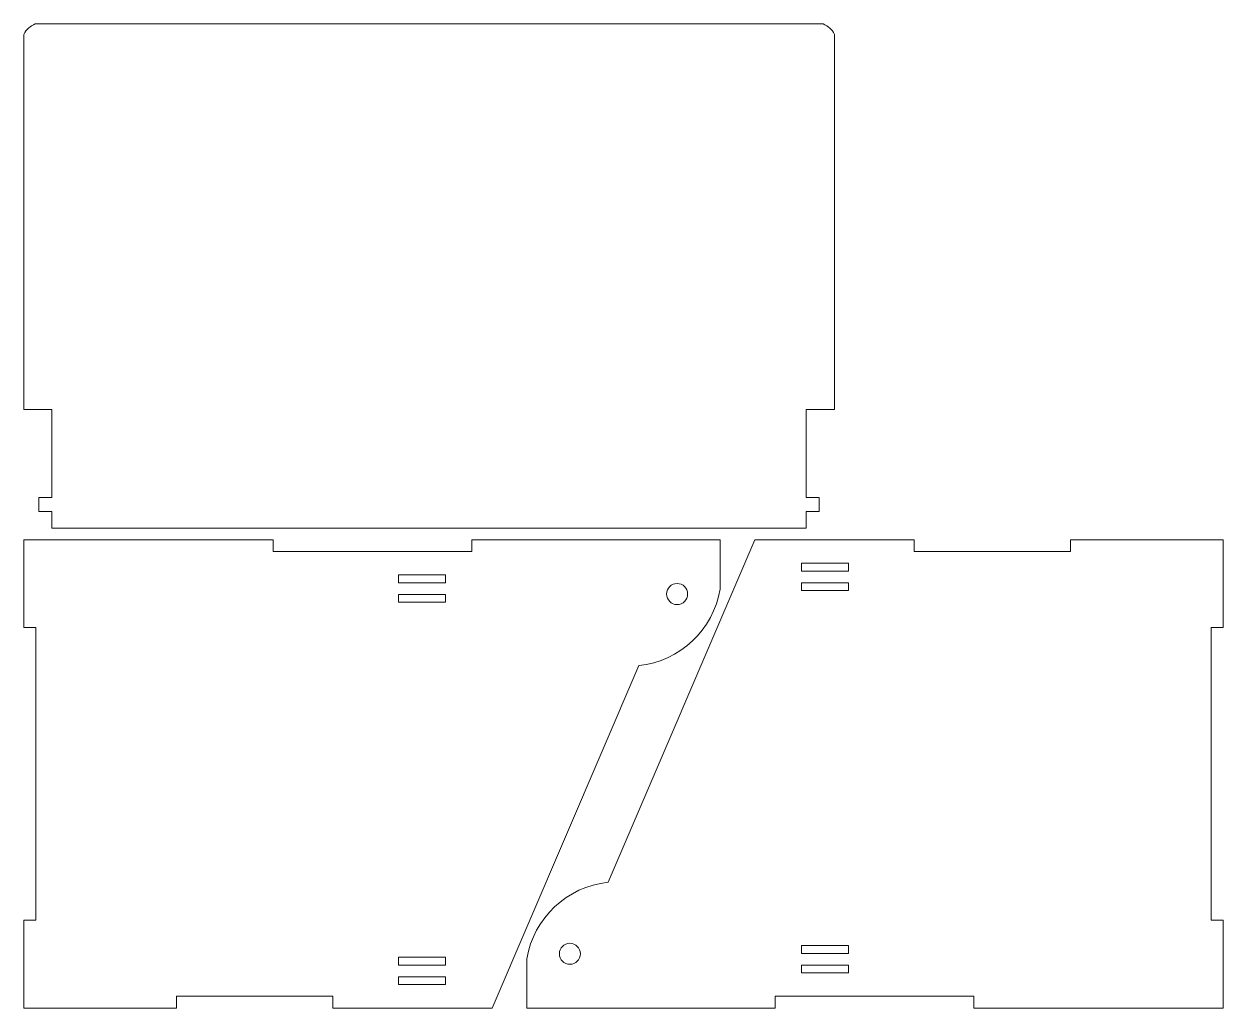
# Model space of a CAD drawing. Header units: millimetres. Extents: x -1461 to 1461, y -779 to 779.
# Drawn here: x -71.3 to 236, y -771.2 to -519 of the extents above; entities that cross this region are included whole.
import ezdxf

# ---------------------------------------------------------------- set-up
doc = ezdxf.new("R2010")
doc.units = ezdxf.units.MM
doc.header["$MEASUREMENT"] = 0
doc.layers.add('Camada 1', color=7, linetype='Continuous')

msp = doc.modelspace()

# ---------------------------------------------------------------- linework, layer by layer
at = {"layer": 'Camada 1', "color": 250, "lineweight": 20}
for points, knots in [([(-64.1798, -617.7721), (-64.1798, -617.7721), (-64.1798, -640.2721), (-64.1798, -640.2721), (-64.1798, -640.2721), (-64.1798, -640.2721), (-67.4708, -640.2721), (-67.4708, -640.2721), (-67.4708, -640.2721), (-67.4708, -640.2721), (-67.4708, -643.8721), (-67.4708, -643.8721), (-67.4708, -643.8721), (-67.4708, -643.8721), (-64.1798, -643.8721), (-64.1798, -643.8721), (-64.1798, -643.8721), (-64.1798, -643.8721), (-64.1798, -648.1561), (-64.1798, -648.1561), (-64.1798, -648.1561), (-64.1798, -648.1561), (-51.782, -648.1561), (-51.782, -648.1561), (-51.782, -648.1561), (-51.782, -648.1561), (23.218, -648.1561), (23.218, -648.1561), (23.218, -648.1561), (23.218, -648.1561), (129.1529, -648.1561), (129.1529, -648.1561), (129.1529, -648.1561), (129.1529, -648.1561), (129.1529, -643.8721), (129.1529, -643.8721), (129.1529, -643.8721), (129.1529, -643.8721), (132.51, -643.8721), (132.51, -643.8721), (132.51, -643.8721), (132.51, -643.8721), (132.51, -640.2721), (132.51, -640.2721), (132.51, -640.2721), (132.51, -640.2721), (129.1529, -640.2721), (129.1529, -640.2721), (129.1529, -640.2721), (129.1529, -640.2721), (129.1529, -617.7721), (129.1529, -617.7721), (129.1529, -617.7721), (129.1529, -617.7721), (130.9755, -617.7721), (130.9755, -617.7721), (130.9755, -617.7721), (130.9755, -617.7721), (134.5755, -617.7721), (134.5755, -617.7721), (134.5755, -617.7721), (134.5755, -617.7721), (136.3755, -617.7721), (136.3755, -617.7721), (136.3755, -617.7721), (136.3755, -617.7721), (136.3755, -521.6158), (136.3755, -521.6158), (136.3755, -521.6158), (135.8188, -520.3752), (134.7806, -519.4148), (133.5005, -518.9561), (133.5005, -518.9561), (133.5005, -518.9561), (-68.4069, -518.9561), (-68.4069, -518.9561), (-68.4069, -518.9561), (-69.6871, -519.4148), (-70.7252, -520.3752), (-71.282, -521.6158), (-71.282, -521.6158), (-71.282, -521.6158), (-71.282, -531.1561), (-71.282, -531.1561), (-71.282, -531.1561), (-71.282, -531.1561), (-71.282, -553.6561), (-71.282, -553.6561), (-71.282, -553.6561), (-71.282, -553.6561), (-71.282, -617.7721), (-71.282, -617.7721), (-71.282, -617.7721), (-71.282, -617.7721), (-69.482, -617.7721), (-69.482, -617.7721), (-69.482, -617.7721), (-69.482, -617.7721), (-65.882, -617.7721), (-65.882, -617.7721), (-65.882, -617.7721), (-65.882, -617.7721), (-64.1798, -617.7721), (-64.1798, -617.7721)], [0, 0, 0, 0, 0.03703704, 0.03703704, 0.03703704, 0.03703704, 0.07407407, 0.07407407, 0.07407407, 0.07407407, 0.11111111, 0.11111111, 0.11111111, 0.11111111, 0.14814815, 0.14814815, 0.14814815, 0.14814815, 0.18518519, 0.18518519, 0.18518519, 0.18518519, 0.22222222, 0.22222222, 0.22222222, 0.22222222, 0.25925926, 0.25925926, 0.25925926, 0.25925926, 0.2962963, 0.2962963, 0.2962963, 0.2962963, 0.33333333, 0.33333333, 0.33333333, 0.33333333, 0.37037037, 0.37037037, 0.37037037, 0.37037037, 0.40740741, 0.40740741, 0.40740741, 0.40740741, 0.44444444, 0.44444444, 0.44444444, 0.44444444, 0.48148148, 0.48148148, 0.48148148, 0.48148148, 0.51851852, 0.51851852, 0.51851852, 0.51851852, 0.55555556, 0.55555556, 0.55555556, 0.55555556, 0.59259259, 0.59259259, 0.59259259, 0.59259259, 0.62962963, 0.62962963, 0.62962963, 0.62962963, 0.66666667, 0.66666667, 0.66666667, 0.66666667, 0.7037037, 0.7037037, 0.7037037, 0.7037037, 0.74074074, 0.74074074, 0.74074074, 0.74074074, 0.77777778, 0.77777778, 0.77777778, 0.77777778, 0.81481481, 0.81481481, 0.81481481, 0.81481481, 0.85185185, 0.85185185, 0.85185185, 0.85185185, 0.88888889, 0.88888889, 0.88888889, 0.88888889, 0.92592593, 0.92592593, 0.92592593, 0.92592593, 1, 1, 1, 1]), ([(107.1108, -651.1561), (107.1108, -651.1561), (43.484, -651.1561), (43.484, -651.1561), (43.484, -651.1561), (43.484, -651.1561), (43.484, -654.1561), (43.484, -654.1561), (43.484, -654.1561), (43.484, -654.1561), (-7.4088, -654.1561), (-7.4088, -654.1561), (-7.4088, -654.1561), (-7.4088, -654.1561), (-7.4088, -651.1561), (-7.4088, -651.1561), (-7.4088, -651.1561), (-7.4088, -651.1561), (-71.282, -651.1561), (-71.282, -651.1561), (-71.282, -651.1561), (-71.282, -651.1561), (-71.282, -673.6561), (-71.282, -673.6561), (-71.282, -673.6561), (-71.282, -673.6561), (-68.282, -673.6561), (-68.282, -673.6561), (-68.282, -673.6561), (-68.282, -673.6561), (-68.282, -748.6561), (-68.282, -748.6561), (-68.282, -748.6561), (-68.282, -748.6561), (-71.282, -748.6561), (-71.282, -748.6561), (-71.282, -748.6561), (-71.282, -748.6561), (-71.282, -771.1561), (-71.282, -771.1561), (-71.282, -771.1561), (-71.282, -771.1561), (-32.1747, -771.1561), (-32.1747, -771.1561), (-32.1747, -771.1561), (-32.1747, -771.1561), (-32.1747, -768.1561), (-32.1747, -768.1561), (-32.1747, -768.1561), (-32.1747, -768.1561), (7.8253, -768.1561), (7.8253, -768.1561), (7.8253, -768.1561), (7.8253, -768.1561), (7.8253, -771.1561), (7.8253, -771.1561), (7.8253, -771.1561), (7.8253, -771.1561), (48.7181, -771.1561), (48.7181, -771.1561), (48.7181, -771.1561), (48.7181, -771.1561), (86.3031, -683.4047), (86.3031, -683.4047), (86.3031, -683.4047), (96.8519, -682.2609), (105.3533, -674.242), (107.1108, -663.7779), (107.1108, -663.7779), (107.1108, -663.7779), (107.1108, -651.1561), (107.1108, -651.1561)], [0, 0, 0, 0, 0.05263158, 0.05263158, 0.05263158, 0.05263158, 0.10526316, 0.10526316, 0.10526316, 0.10526316, 0.15789474, 0.15789474, 0.15789474, 0.15789474, 0.21052632, 0.21052632, 0.21052632, 0.21052632, 0.26315789, 0.26315789, 0.26315789, 0.26315789, 0.31578947, 0.31578947, 0.31578947, 0.31578947, 0.36842105, 0.36842105, 0.36842105, 0.36842105, 0.42105263, 0.42105263, 0.42105263, 0.42105263, 0.47368421, 0.47368421, 0.47368421, 0.47368421, 0.52631579, 0.52631579, 0.52631579, 0.52631579, 0.57894737, 0.57894737, 0.57894737, 0.57894737, 0.63157895, 0.63157895, 0.63157895, 0.63157895, 0.68421053, 0.68421053, 0.68421053, 0.68421053, 0.73684211, 0.73684211, 0.73684211, 0.73684211, 0.78947368, 0.78947368, 0.78947368, 0.78947368, 0.84210526, 0.84210526, 0.84210526, 0.84210526, 0.89473684, 0.89473684, 0.89473684, 0.89473684, 1, 1, 1, 1]), ([(57.5803, -771.1561), (57.5803, -771.1561), (121.2071, -771.1561), (121.2071, -771.1561), (121.2071, -771.1561), (121.2071, -771.1561), (121.2071, -768.1561), (121.2071, -768.1561), (121.2071, -768.1561), (121.2071, -768.1561), (172.0999, -768.1561), (172.0999, -768.1561), (172.0999, -768.1561), (172.0999, -768.1561), (172.0999, -771.1561), (172.0999, -771.1561), (172.0999, -771.1561), (172.0999, -771.1561), (235.9731, -771.1561), (235.9731, -771.1561), (235.9731, -771.1561), (235.9731, -771.1561), (235.9731, -748.6561), (235.9731, -748.6561), (235.9731, -748.6561), (235.9731, -748.6561), (232.9731, -748.6561), (232.9731, -748.6561), (232.9731, -748.6561), (232.9731, -748.6561), (232.9731, -673.6561), (232.9731, -673.6561), (232.9731, -673.6561), (232.9731, -673.6561), (235.9731, -673.6561), (235.9731, -673.6561), (235.9731, -673.6561), (235.9731, -673.6561), (235.9731, -651.1561), (235.9731, -651.1561), (235.9731, -651.1561), (235.9731, -651.1561), (196.8658, -651.1561), (196.8658, -651.1561), (196.8658, -651.1561), (196.8658, -651.1561), (196.8658, -654.1561), (196.8658, -654.1561), (196.8658, -654.1561), (196.8658, -654.1561), (156.8658, -654.1561), (156.8658, -654.1561), (156.8658, -654.1561), (156.8658, -654.1561), (156.8658, -651.1561), (156.8658, -651.1561), (156.8658, -651.1561), (156.8658, -651.1561), (115.973, -651.1561), (115.973, -651.1561), (115.973, -651.1561), (115.973, -651.1561), (78.388, -738.9075), (78.388, -738.9075), (78.388, -738.9075), (67.8392, -740.0513), (59.3378, -748.0702), (57.5803, -758.5343), (57.5803, -758.5343), (57.5803, -758.5343), (57.5803, -771.1561), (57.5803, -771.1561)], [0, 0, 0, 0, 0.05263158, 0.05263158, 0.05263158, 0.05263158, 0.10526316, 0.10526316, 0.10526316, 0.10526316, 0.15789474, 0.15789474, 0.15789474, 0.15789474, 0.21052632, 0.21052632, 0.21052632, 0.21052632, 0.26315789, 0.26315789, 0.26315789, 0.26315789, 0.31578947, 0.31578947, 0.31578947, 0.31578947, 0.36842105, 0.36842105, 0.36842105, 0.36842105, 0.42105263, 0.42105263, 0.42105263, 0.42105263, 0.47368421, 0.47368421, 0.47368421, 0.47368421, 0.52631579, 0.52631579, 0.52631579, 0.52631579, 0.57894737, 0.57894737, 0.57894737, 0.57894737, 0.63157895, 0.63157895, 0.63157895, 0.63157895, 0.68421053, 0.68421053, 0.68421053, 0.68421053, 0.73684211, 0.73684211, 0.73684211, 0.73684211, 0.78947368, 0.78947368, 0.78947368, 0.78947368, 0.84210526, 0.84210526, 0.84210526, 0.84210526, 0.89473684, 0.89473684, 0.89473684, 0.89473684, 1, 1, 1, 1]), ([(127.9729, -657.1562), (127.9729, -657.1562), (139.9729, -657.1562), (139.9729, -657.1562), (139.9729, -657.1562), (139.9729, -657.1562), (139.9729, -659.1562), (139.9729, -659.1562), (139.9729, -659.1562), (139.9729, -659.1562), (127.9729, -659.1562), (127.9729, -659.1562), (127.9729, -659.1562), (127.9729, -659.1562), (127.9729, -657.1562), (127.9729, -657.1562)], [0, 0, 0, 0, 0.2, 0.2, 0.2, 0.2, 0.4, 0.4, 0.4, 0.4, 0.6, 0.6, 0.6, 0.6, 1, 1, 1, 1]), ([(36.7182, -660.1561), (36.7182, -660.1561), (24.7182, -660.1561), (24.7182, -660.1561), (24.7182, -660.1561), (24.7182, -660.1561), (24.7182, -662.1561), (24.7182, -662.1561), (24.7182, -662.1561), (24.7182, -662.1561), (36.7182, -662.1561), (36.7182, -662.1561), (36.7182, -662.1561), (36.7182, -662.1561), (36.7182, -660.1561), (36.7182, -660.1561)], [0, 0, 0, 0, 0.2, 0.2, 0.2, 0.2, 0.4, 0.4, 0.4, 0.4, 0.6, 0.6, 0.6, 0.6, 1, 1, 1, 1]), ([(96.0853, -667.7561), (94.5942, -667.7561), (93.3854, -666.5473), (93.3854, -665.0561), (93.3854, -665.0561), (93.3854, -663.565), (94.5942, -662.3561), (96.0854, -662.3561), (96.0854, -662.3561), (97.5765, -662.3561), (98.7854, -663.5649), (98.7854, -665.0561), (98.7854, -665.0561), (98.7853, -666.5473), (97.5765, -667.7561), (96.0853, -667.7561)], [0, 0, 0, 0, 0.2, 0.2, 0.2, 0.2, 0.4, 0.4, 0.4, 0.4, 0.6, 0.6, 0.6, 0.6, 1, 1, 1, 1]), ([(127.9729, -662.1562), (127.9729, -662.1562), (139.9729, -662.1562), (139.9729, -662.1562), (139.9729, -662.1562), (139.9729, -662.1562), (139.9729, -664.1562), (139.9729, -664.1562), (139.9729, -664.1562), (139.9729, -664.1562), (127.9729, -664.1562), (127.9729, -664.1562), (127.9729, -664.1562), (127.9729, -664.1562), (127.9729, -662.1562), (127.9729, -662.1562)], [0, 0, 0, 0, 0.2, 0.2, 0.2, 0.2, 0.4, 0.4, 0.4, 0.4, 0.6, 0.6, 0.6, 0.6, 1, 1, 1, 1]), ([(36.7182, -665.1561), (36.7182, -665.1561), (24.7182, -665.1561), (24.7182, -665.1561), (24.7182, -665.1561), (24.7182, -665.1561), (24.7182, -667.1561), (24.7182, -667.1561), (24.7182, -667.1561), (24.7182, -667.1561), (36.7182, -667.1561), (36.7182, -667.1561), (36.7182, -667.1561), (36.7182, -667.1561), (36.7182, -665.1561), (36.7182, -665.1561)], [0, 0, 0, 0, 0.2, 0.2, 0.2, 0.2, 0.4, 0.4, 0.4, 0.4, 0.6, 0.6, 0.6, 0.6, 1, 1, 1, 1]), ([(68.6058, -754.5561), (70.0969, -754.5561), (71.3057, -755.7649), (71.3057, -757.2561), (71.3057, -757.2561), (71.3057, -758.7472), (70.0969, -759.9561), (68.6057, -759.9561), (68.6057, -759.9561), (67.1146, -759.9561), (65.9057, -758.7473), (65.9057, -757.2561), (65.9057, -757.2561), (65.9058, -755.7649), (67.1146, -754.5561), (68.6058, -754.5561)], [0, 0, 0, 0, 0.2, 0.2, 0.2, 0.2, 0.4, 0.4, 0.4, 0.4, 0.6, 0.6, 0.6, 0.6, 1, 1, 1, 1]), ([(127.9729, -757.1561), (127.9729, -757.1561), (139.9729, -757.1561), (139.9729, -757.1561), (139.9729, -757.1561), (139.9729, -757.1561), (139.9729, -755.1561), (139.9729, -755.1561), (139.9729, -755.1561), (139.9729, -755.1561), (127.9729, -755.1561), (127.9729, -755.1561), (127.9729, -755.1561), (127.9729, -755.1561), (127.9729, -757.1561), (127.9729, -757.1561)], [0, 0, 0, 0, 0.2, 0.2, 0.2, 0.2, 0.4, 0.4, 0.4, 0.4, 0.6, 0.6, 0.6, 0.6, 1, 1, 1, 1]), ([(36.7182, -760.156), (36.7182, -760.156), (24.7182, -760.156), (24.7182, -760.156), (24.7182, -760.156), (24.7182, -760.156), (24.7182, -758.156), (24.7182, -758.156), (24.7182, -758.156), (24.7182, -758.156), (36.7182, -758.156), (36.7182, -758.156), (36.7182, -758.156), (36.7182, -758.156), (36.7182, -760.156), (36.7182, -760.156)], [0, 0, 0, 0, 0.2, 0.2, 0.2, 0.2, 0.4, 0.4, 0.4, 0.4, 0.6, 0.6, 0.6, 0.6, 1, 1, 1, 1]), ([(127.9729, -762.1561), (127.9729, -762.1561), (139.9729, -762.1561), (139.9729, -762.1561), (139.9729, -762.1561), (139.9729, -762.1561), (139.9729, -760.1561), (139.9729, -760.1561), (139.9729, -760.1561), (139.9729, -760.1561), (127.9729, -760.1561), (127.9729, -760.1561), (127.9729, -760.1561), (127.9729, -760.1561), (127.9729, -762.1561), (127.9729, -762.1561)], [0, 0, 0, 0, 0.2, 0.2, 0.2, 0.2, 0.4, 0.4, 0.4, 0.4, 0.6, 0.6, 0.6, 0.6, 1, 1, 1, 1]), ([(36.7182, -765.156), (36.7182, -765.156), (24.7182, -765.156), (24.7182, -765.156), (24.7182, -765.156), (24.7182, -765.156), (24.7182, -763.156), (24.7182, -763.156), (24.7182, -763.156), (24.7182, -763.156), (36.7182, -763.156), (36.7182, -763.156), (36.7182, -763.156), (36.7182, -763.156), (36.7182, -765.156), (36.7182, -765.156)], [0, 0, 0, 0, 0.2, 0.2, 0.2, 0.2, 0.4, 0.4, 0.4, 0.4, 0.6, 0.6, 0.6, 0.6, 1, 1, 1, 1])]:
    msp.add_open_spline(points, degree=3, knots=knots, dxfattribs=at)

doc.saveas('drawing.dxf')
